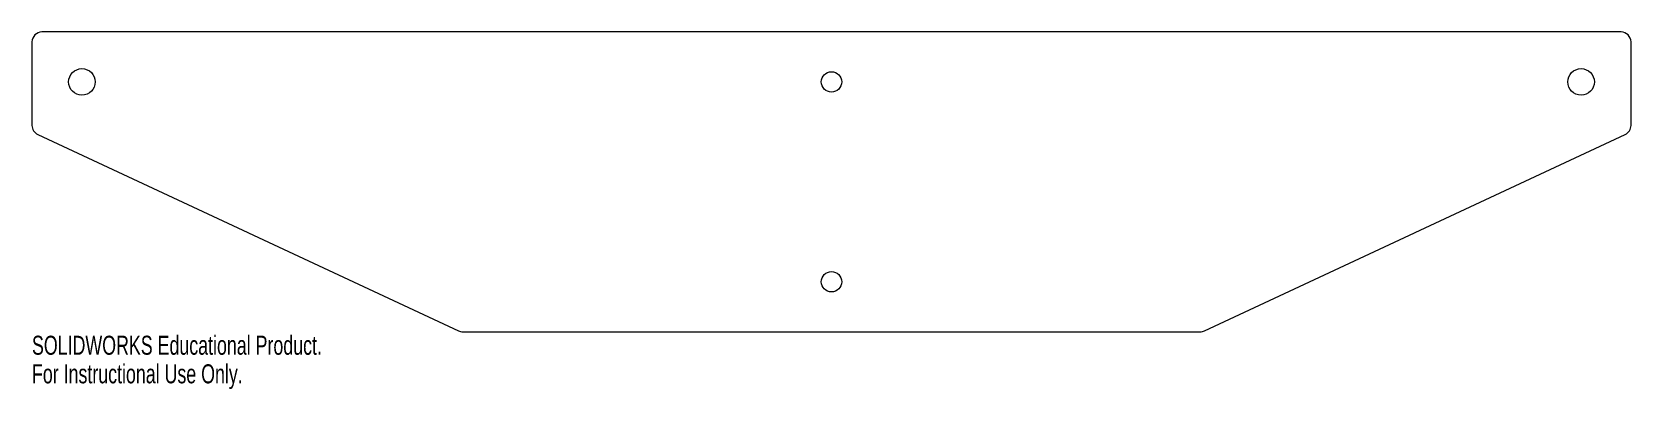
# Model space of a CAD drawing. Header units: inches. Extents: x -8 to 8, y -2.1 to 1.5.
import ezdxf

# ---------------------------------------------------------------- set-up
doc = ezdxf.new("R2010")
doc.units = ezdxf.units.IN
doc.header["$MEASUREMENT"] = 0
doc.styles.add('SLDTEXTSTYLE0', font='TXT', dxfattribs={"width": 0.7})

msp = doc.modelspace()

# ---------------------------------------------------------------- linework, layer by layer
at = {"color": 7, "linetype": 'Continuous', "lineweight": 15}
for p, q in [((7.9, 1.5), (-7.9, 1.5)), ((-8, 1.4), (-8, 0.564)), ((8, 0.564), (8, 1.4)), ((-7.942, 0.473), (-3.731, -1.491)), ((3.731, -1.491), (7.942, 0.473)), ((-3.689, -1.5), (3.689, -1.5))]:
    msp.add_line(p, q, dxfattribs=at)
for centre, radius in [((-7.5, 1), 0.133), ((7.5, 1), 0.133), ((0, 1), 0.102), ((0, -1), 0.102)]:
    msp.add_circle(centre, radius, dxfattribs=at)
for centre, start, end in [((-7.9, 1.4), 90, 180), ((7.9, 1.4), 0, 90), ((-7.9, 0.564), 180, 245), ((7.9, 0.564), 295, 0), ((-3.689, -1.4), 245, 270), ((3.689, -1.4), 270, 295)]:
    msp.add_arc(centre, 0.1, start, end, dxfattribs=at)

# ---------------------------------------------------------------- texts
at = {"color": 7, "linetype": 'Continuous', "char_height": 0.1903, "attachment_point": 1, "style": 'SLDTEXTSTYLE0'}
for s, insert in [('SOLIDWORKS Educational Product.', (-8, -1.54)), ('For Instructional Use Only.', (-8, -1.826))]:
    msp.add_mtext(s, dxfattribs=dict(at, insert=insert))

doc.saveas('drawing.dxf')
